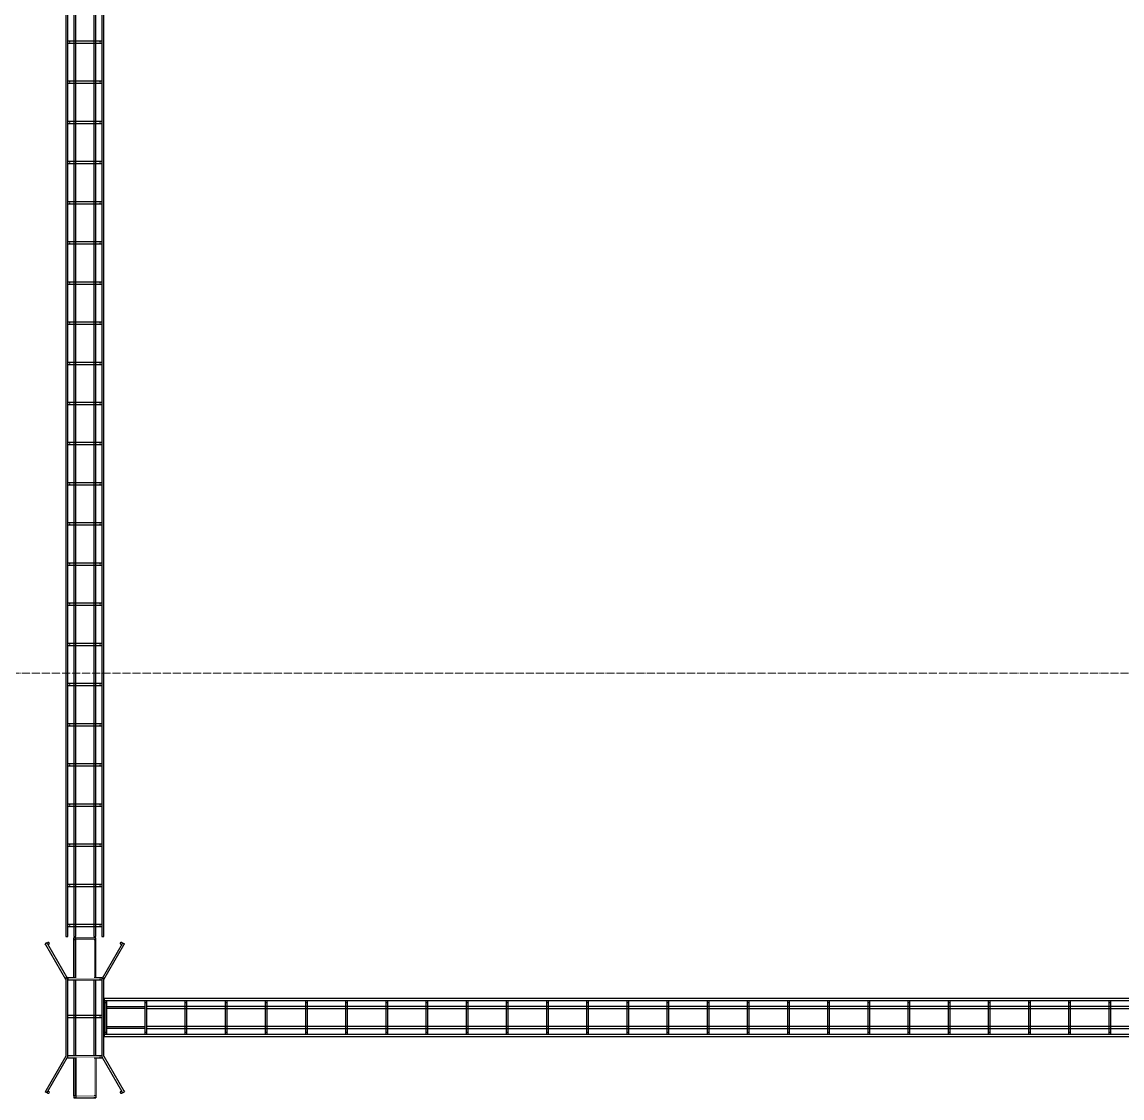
# Model space of a CAD drawing. Header units: millimetres. Extents: x 0 to 351840, y -132678 to 32417.
# Drawn here: x 306136 to 308875, y -42546 to -39867 of the extents above; entities that cross this region are included whole.
import ezdxf

# ---------------------------------------------------------------- set-up
doc = ezdxf.new("R2010")
doc.units = ezdxf.units.MM
doc.linetypes.add('BI_линия_сетки', pattern=[25, 20, -2.5, 0, -2.5])
doc.layers.add('Оси', color=7, linetype='Continuous', lineweight=9)

# ---------------------------------------------------------------- blocks, each defined once
blk = doc.blocks.new('*U57')
at = {"color": 0, "linetype": 'ByBlock', "lineweight": -2}
for p, q in [((190, 47.5), (187, 47.5)), ((5311.2, 47.5), (187, 47.5)), ((187, 42.5), (187, 47.5)), ((187, 42.5), (190, 42.5)), ((187, 22.5), (187, 27.5)), ((187.5, 42.5), (187.5, 41.5)), ((187.5, 41.5), (187.5, 40)), ((187.5, 40), (187.5, 37.5)), ((187.5, 37.5), (187.5, -37.5)), ((289.8, 47.5), (190, 47.5)), ((190, 42.5), (289.8, 42.5)), ((192.5, 41.5), (192.5, 42.5)), ((192.5, 40), (192.5, 41.5)), ((192.5, 37.5), (192.5, 40)), ((192.5, -37.5), (192.5, 37.5)), ((192.5, 27.5), (287.3, 27.5)), ((287.3, 42.5), (5311.2, 42.5)), ((287.3, 42.5), (287.3, 41.5)), ((287.3, 41.5), (287.3, 40)), ((287.3, 40), (287.3, 37.5)), ((287.3, 37.5), (287.3, -37.5)), ((292.3, 41.5), (292.3, 42.5)), ((292.3, 40), (292.3, 41.5)), ((292.3, 37.5), (292.3, 40)), ((292.3, -37.5), (292.3, 37.5)), ((5311.2, 27.5), (292.3, 27.5)), ((387.3, 42.5), (387.3, 41.5)), ((387.3, 41.5), (387.3, 40)), ((387.3, 40), (387.3, 37.5)), ((387.3, 37.5), (387.3, -37.5)), ((392.3, 41.5), (392.3, 42.5)), ((392.3, 40), (392.3, 41.5)), ((392.3, 37.5), (392.3, 40)), ((392.3, -37.5), (392.3, 37.5)), ((487.3, 42.5), (487.3, 41.5)), ((487.3, 41.5), (487.3, 40)), ((487.3, 40), (487.3, 37.5)), ((487.3, 37.5), (487.3, -37.5)), ((492.3, 41.5), (492.3, 42.5)), ((492.3, 40), (492.3, 41.5)), ((492.3, 37.5), (492.3, 40)), ((492.3, -37.5), (492.3, 37.5)), ((587.3, 42.5), (587.3, 41.5)), ((587.3, 41.5), (587.3, 40)), ((587.3, 40), (587.3, 37.5)), ((587.3, 37.5), (587.3, -37.5)), ((592.3, 41.5), (592.3, 42.5)), ((592.3, 40), (592.3, 41.5)), ((592.3, 37.5), (592.3, 40)), ((592.3, -37.5), (592.3, 37.5)), ((687.3, 42.5), (687.3, 41.5)), ((687.3, 41.5), (687.3, 40)), ((687.3, 40), (687.3, 37.5)), ((687.3, 37.5), (687.3, -37.5)), ((692.3, 41.5), (692.3, 42.5)), ((692.3, 40), (692.3, 41.5)), ((692.3, 37.5), (692.3, 40)), ((692.3, -37.5), (692.3, 37.5)), ((787.3, 42.5), (787.3, 41.5)), ((787.3, 41.5), (787.3, 40)), ((787.3, 40), (787.3, 37.5)), ((787.3, 37.5), (787.3, -37.5)), ((792.3, 41.5), (792.3, 42.5)), ((792.3, 40), (792.3, 41.5)), ((792.3, 37.5), (792.3, 40)), ((792.3, -37.5), (792.3, 37.5)), ((887.3, 42.5), (887.3, 41.5)), ((887.3, 41.5), (887.3, 40)), ((887.3, 40), (887.3, 37.5)), ((887.3, 37.5), (887.3, -37.5)), ((892.3, 41.5), (892.3, 42.5)), ((892.3, 40), (892.3, 41.5)), ((892.3, 37.5), (892.3, 40)), ((892.3, -37.5), (892.3, 37.5)), ((987.3, 42.5), (987.3, 41.5)), ((987.3, 41.5), (987.3, 40)), ((987.3, 40), (987.3, 37.5)), ((987.3, 37.5), (987.3, -37.5)), ((992.3, 41.5), (992.3, 42.5)), ((992.3, 40), (992.3, 41.5)), ((992.3, 37.5), (992.3, 40)), ((992.3, -37.5), (992.3, 37.5)), ((1087.3, 42.5), (1087.3, 41.5)), ((1087.3, 41.5), (1087.3, 40)), ((1087.3, 40), (1087.3, 37.5)), ((1087.3, 37.5), (1087.3, -37.5)), ((1092.3, 41.5), (1092.3, 42.5)), ((1092.3, 40), (1092.3, 41.5)), ((1092.3, 37.5), (1092.3, 40)), ((1092.3, -37.5), (1092.3, 37.5)), ((1187.3, 42.5), (1187.3, 41.5)), ((1187.3, 41.5), (1187.3, 40)), ((1187.3, 40), (1187.3, 37.5)), ((1187.3, 37.5), (1187.3, -37.5)), ((1192.3, 41.5), (1192.3, 42.5)), ((1192.3, 40), (1192.3, 41.5)), ((1192.3, 37.5), (1192.3, 40)), ((1192.3, -37.5), (1192.3, 37.5)), ((1287.3, 42.5), (1287.3, 41.5)), ((1287.3, 41.5), (1287.3, 40)), ((1287.3, 40), (1287.3, 37.5)), ((1287.3, 37.5), (1287.3, -37.5)), ((1292.3, 41.5), (1292.3, 42.5)), ((1292.3, 40), (1292.3, 41.5)), ((1292.3, 37.5), (1292.3, 40)), ((1292.3, -37.5), (1292.3, 37.5)), ((1387.3, 42.5), (1387.3, 41.5)), ((1387.3, 41.5), (1387.3, 40)), ((1387.3, 40), (1387.3, 37.5)), ((1387.3, 37.5), (1387.3, -37.5)), ((1392.3, 41.5), (1392.3, 42.5)), ((1392.3, 40), (1392.3, 41.5)), ((1392.3, 37.5), (1392.3, 40)), ((1392.3, -37.5), (1392.3, 37.5)), ((1487.3, 42.5), (1487.3, 41.5)), ((1487.3, 41.5), (1487.3, 40)), ((1487.3, 40), (1487.3, 37.5)), ((1487.3, 37.5), (1487.3, -37.5)), ((1492.3, 41.5), (1492.3, 42.5)), ((1492.3, 40), (1492.3, 41.5)), ((1492.3, 37.5), (1492.3, 40)), ((1492.3, -37.5), (1492.3, 37.5)), ((1587.3, 42.5), (1587.3, 41.5)), ((1587.3, 41.5), (1587.3, 40)), ((1587.3, 40), (1587.3, 37.5)), ((1587.3, 37.5), (1587.3, -37.5)), ((1592.3, 41.5), (1592.3, 42.5)), ((1592.3, 40), (1592.3, 41.5)), ((1592.3, 37.5), (1592.3, 40)), ((1592.3, -37.5), (1592.3, 37.5)), ((1687.3, 42.5), (1687.3, 41.5)), ((1687.3, 41.5), (1687.3, 40)), ((1687.3, 40), (1687.3, 37.5)), ((1687.3, 37.5), (1687.3, -37.5)), ((1692.3, 41.5), (1692.3, 42.5)), ((1692.3, 40), (1692.3, 41.5)), ((1692.3, 37.5), (1692.3, 40)), ((1692.3, -37.5), (1692.3, 37.5)), ((1787.3, 42.5), (1787.3, 41.5)), ((1787.3, 41.5), (1787.3, 40)), ((1787.3, 40), (1787.3, 37.5)), ((1787.3, 37.5), (1787.3, -37.5)), ((1792.3, 41.5), (1792.3, 42.5)), ((1792.3, 40), (1792.3, 41.5)), ((1792.3, 37.5), (1792.3, 40)), ((1792.3, -37.5), (1792.3, 37.5)), ((1887.3, 42.5), (1887.3, 41.5)), ((1887.3, 41.5), (1887.3, 40)), ((1887.3, 40), (1887.3, 37.5)), ((1887.3, 37.5), (1887.3, -37.5)), ((1892.3, 41.5), (1892.3, 42.5)), ((1892.3, 40), (1892.3, 41.5)), ((1892.3, 37.5), (1892.3, 40)), ((1892.3, -37.5), (1892.3, 37.5)), ((1987.3, 42.5), (1987.3, 41.5)), ((1987.3, 41.5), (1987.3, 40)), ((1987.3, 40), (1987.3, 37.5)), ((1987.3, 37.5), (1987.3, -37.5)), ((1992.3, 41.5), (1992.3, 42.5)), ((1992.3, 40), (1992.3, 41.5)), ((1992.3, 37.5), (1992.3, 40)), ((1992.3, -37.5), (1992.3, 37.5)), ((2087.3, 42.5), (2087.3, 41.5)), ((2087.3, 41.5), (2087.3, 40)), ((2087.3, 40), (2087.3, 37.5)), ((2087.3, 37.5), (2087.3, -37.5)), ((2092.3, 41.5), (2092.3, 42.5)), ((2092.3, 40), (2092.3, 41.5)), ((2092.3, 37.5), (2092.3, 40)), ((2092.3, -37.5), (2092.3, 37.5)), ((2187.3, 42.5), (2187.3, 41.5)), ((2187.3, 41.5), (2187.3, 40)), ((2187.3, 40), (2187.3, 37.5)), ((2187.3, 37.5), (2187.3, -37.5)), ((2192.3, 41.5), (2192.3, 42.5)), ((2192.3, 40), (2192.3, 41.5)), ((2192.3, 37.5), (2192.3, 40)), ((2192.3, -37.5), (2192.3, 37.5)), ((2287.3, 42.5), (2287.3, 41.5)), ((2287.3, 41.5), (2287.3, 40)), ((2287.3, 40), (2287.3, 37.5)), ((2287.3, 37.5), (2287.3, -37.5)), ((2292.3, 41.5), (2292.3, 42.5)), ((2292.3, 40), (2292.3, 41.5)), ((2292.3, 37.5), (2292.3, 40)), ((2292.3, -37.5), (2292.3, 37.5)), ((2387.3, 42.5), (2387.3, 41.5)), ((2387.3, 41.5), (2387.3, 40)), ((2387.3, 40), (2387.3, 37.5)), ((2387.3, 37.5), (2387.3, -37.5)), ((2392.3, 41.5), (2392.3, 42.5)), ((2392.3, 40), (2392.3, 41.5)), ((2392.3, 37.5), (2392.3, 40)), ((2392.3, -37.5), (2392.3, 37.5)), ((2487.3, 42.5), (2487.3, 41.5)), ((2487.3, 41.5), (2487.3, 40)), ((2487.3, 40), (2487.3, 37.5)), ((2487.3, 37.5), (2487.3, -37.5)), ((2492.3, 41.5), (2492.3, 42.5)), ((2492.3, 40), (2492.3, 41.5)), ((2492.3, 37.5), (2492.3, 40)), ((2492.3, -37.5), (2492.3, 37.5)), ((2587.3, 42.5), (2587.3, 41.5)), ((2587.3, 41.5), (2587.3, 40)), ((2587.3, 40), (2587.3, 37.5)), ((2587.3, 37.5), (2587.3, -37.5)), ((2592.3, 41.5), (2592.3, 42.5)), ((2592.3, 40), (2592.3, 41.5)), ((2592.3, 37.5), (2592.3, 40)), ((2592.3, -37.5), (2592.3, 37.5)), ((2687.3, 42.5), (2687.3, 41.5)), ((2687.3, 41.5), (2687.3, 40)), ((2687.3, 40), (2687.3, 37.5)), ((2687.3, 37.5), (2687.3, -37.5)), ((2692.3, 41.5), (2692.3, 42.5)), ((2692.3, 40), (2692.3, 41.5)), ((2692.3, 37.5), (2692.3, 40)), ((2692.3, -37.5), (2692.3, 37.5)), ((287.3, 22.5), (192.5, 22.5)), ((292.3, 22.5), (5311.2, 22.5)), ((187.5, -22.5), (187, -22.5)), ((187, -27.5), (187, -22.5)), ((192.5, -22.5), (287.3, -22.5)), ((5311.2, -22.5), (292.3, -22.5)), ((187, -27.5), (187.5, -27.5)), ((190, -42.5), (187, -42.5)), ((187, -47.5), (187, -42.5)), ((187, -47.5), (5311.2, -47.5)), ((187, -47.5), (190, -47.5)), ((187.5, -37.5), (187.5, -40)), ((187.5, -40), (187.5, -41.5)), ((187.5, -41.5), (187.5, -42.5)), ((289.8, -42.5), (190, -42.5)), ((190, -47.5), (289.8, -47.5)), ((287.3, -27.5), (192.5, -27.5)), ((192.5, -40), (192.5, -37.5)), ((192.5, -41.5), (192.5, -40)), ((192.5, -42.5), (192.5, -41.5)), ((287.3, -37.5), (287.3, -40)), ((287.3, -40), (287.3, -41.5)), ((287.3, -41.5), (287.3, -42.5)), ((5311.2, -42.5), (287.3, -42.5)), ((292.3, -27.5), (5311.2, -27.5)), ((292.3, -40), (292.3, -37.5)), ((292.3, -41.5), (292.3, -40)), ((292.3, -42.5), (292.3, -41.5)), ((387.3, -37.5), (387.3, -40)), ((387.3, -40), (387.3, -41.5)), ((387.3, -41.5), (387.3, -42.5)), ((392.3, -40), (392.3, -37.5)), ((392.3, -41.5), (392.3, -40)), ((392.3, -42.5), (392.3, -41.5)), ((487.3, -37.5), (487.3, -40)), ((487.3, -40), (487.3, -41.5)), ((487.3, -41.5), (487.3, -42.5)), ((492.3, -40), (492.3, -37.5)), ((492.3, -41.5), (492.3, -40)), ((492.3, -42.5), (492.3, -41.5)), ((587.3, -37.5), (587.3, -40)), ((587.3, -40), (587.3, -41.5)), ((587.3, -41.5), (587.3, -42.5)), ((592.3, -40), (592.3, -37.5)), ((592.3, -41.5), (592.3, -40)), ((592.3, -42.5), (592.3, -41.5)), ((687.3, -37.5), (687.3, -40)), ((687.3, -40), (687.3, -41.5)), ((687.3, -41.5), (687.3, -42.5)), ((692.3, -40), (692.3, -37.5)), ((692.3, -41.5), (692.3, -40)), ((692.3, -42.5), (692.3, -41.5)), ((787.3, -37.5), (787.3, -40)), ((787.3, -40), (787.3, -41.5)), ((787.3, -41.5), (787.3, -42.5)), ((792.3, -40), (792.3, -37.5)), ((792.3, -41.5), (792.3, -40)), ((792.3, -42.5), (792.3, -41.5)), ((887.3, -37.5), (887.3, -40)), ((887.3, -40), (887.3, -41.5)), ((887.3, -41.5), (887.3, -42.5)), ((892.3, -40), (892.3, -37.5)), ((892.3, -41.5), (892.3, -40)), ((892.3, -42.5), (892.3, -41.5)), ((987.3, -37.5), (987.3, -40)), ((987.3, -40), (987.3, -41.5)), ((987.3, -41.5), (987.3, -42.5)), ((992.3, -40), (992.3, -37.5)), ((992.3, -41.5), (992.3, -40)), ((992.3, -42.5), (992.3, -41.5)), ((1087.3, -37.5), (1087.3, -40)), ((1087.3, -40), (1087.3, -41.5)), ((1087.3, -41.5), (1087.3, -42.5)), ((1092.3, -40), (1092.3, -37.5)), ((1092.3, -41.5), (1092.3, -40)), ((1092.3, -42.5), (1092.3, -41.5)), ((1187.3, -37.5), (1187.3, -40)), ((1187.3, -40), (1187.3, -41.5)), ((1187.3, -41.5), (1187.3, -42.5)), ((1192.3, -40), (1192.3, -37.5)), ((1192.3, -41.5), (1192.3, -40)), ((1192.3, -42.5), (1192.3, -41.5)), ((1287.3, -37.5), (1287.3, -40)), ((1287.3, -40), (1287.3, -41.5)), ((1287.3, -41.5), (1287.3, -42.5)), ((1292.3, -40), (1292.3, -37.5)), ((1292.3, -41.5), (1292.3, -40)), ((1292.3, -42.5), (1292.3, -41.5)), ((1387.3, -37.5), (1387.3, -40)), ((1387.3, -40), (1387.3, -41.5)), ((1387.3, -41.5), (1387.3, -42.5)), ((1392.3, -40), (1392.3, -37.5)), ((1392.3, -41.5), (1392.3, -40)), ((1392.3, -42.5), (1392.3, -41.5)), ((1487.3, -37.5), (1487.3, -40)), ((1487.3, -40), (1487.3, -41.5)), ((1487.3, -41.5), (1487.3, -42.5)), ((1492.3, -40), (1492.3, -37.5)), ((1492.3, -41.5), (1492.3, -40)), ((1492.3, -42.5), (1492.3, -41.5)), ((1587.3, -37.5), (1587.3, -40)), ((1587.3, -40), (1587.3, -41.5)), ((1587.3, -41.5), (1587.3, -42.5)), ((1592.3, -40), (1592.3, -37.5)), ((1592.3, -41.5), (1592.3, -40)), ((1592.3, -42.5), (1592.3, -41.5)), ((1687.3, -37.5), (1687.3, -40)), ((1687.3, -40), (1687.3, -41.5)), ((1687.3, -41.5), (1687.3, -42.5)), ((1692.3, -40), (1692.3, -37.5)), ((1692.3, -41.5), (1692.3, -40)), ((1692.3, -42.5), (1692.3, -41.5)), ((1787.3, -37.5), (1787.3, -40)), ((1787.3, -40), (1787.3, -41.5)), ((1787.3, -41.5), (1787.3, -42.5)), ((1792.3, -40), (1792.3, -37.5)), ((1792.3, -41.5), (1792.3, -40)), ((1792.3, -42.5), (1792.3, -41.5)), ((1887.3, -37.5), (1887.3, -40)), ((1887.3, -40), (1887.3, -41.5)), ((1887.3, -41.5), (1887.3, -42.5)), ((1892.3, -40), (1892.3, -37.5)), ((1892.3, -41.5), (1892.3, -40)), ((1892.3, -42.5), (1892.3, -41.5)), ((1987.3, -37.5), (1987.3, -40)), ((1987.3, -40), (1987.3, -41.5)), ((1987.3, -41.5), (1987.3, -42.5)), ((1992.3, -40), (1992.3, -37.5)), ((1992.3, -41.5), (1992.3, -40)), ((1992.3, -42.5), (1992.3, -41.5)), ((2087.3, -37.5), (2087.3, -40)), ((2087.3, -40), (2087.3, -41.5)), ((2087.3, -41.5), (2087.3, -42.5)), ((2092.3, -40), (2092.3, -37.5)), ((2092.3, -41.5), (2092.3, -40)), ((2092.3, -42.5), (2092.3, -41.5)), ((2187.3, -37.5), (2187.3, -40)), ((2187.3, -40), (2187.3, -41.5)), ((2187.3, -41.5), (2187.3, -42.5)), ((2192.3, -40), (2192.3, -37.5)), ((2192.3, -41.5), (2192.3, -40)), ((2192.3, -42.5), (2192.3, -41.5)), ((2287.3, -37.5), (2287.3, -40)), ((2287.3, -40), (2287.3, -41.5)), ((2287.3, -41.5), (2287.3, -42.5)), ((2292.3, -40), (2292.3, -37.5)), ((2292.3, -41.5), (2292.3, -40)), ((2292.3, -42.5), (2292.3, -41.5)), ((2387.3, -37.5), (2387.3, -40)), ((2387.3, -40), (2387.3, -41.5)), ((2387.3, -41.5), (2387.3, -42.5)), ((2392.3, -40), (2392.3, -37.5)), ((2392.3, -41.5), (2392.3, -40)), ((2392.3, -42.5), (2392.3, -41.5)), ((2487.3, -37.5), (2487.3, -40)), ((2487.3, -40), (2487.3, -41.5)), ((2487.3, -41.5), (2487.3, -42.5)), ((2492.3, -40), (2492.3, -37.5)), ((2492.3, -41.5), (2492.3, -40)), ((2492.3, -42.5), (2492.3, -41.5)), ((2587.3, -37.5), (2587.3, -40)), ((2587.3, -40), (2587.3, -41.5)), ((2587.3, -41.5), (2587.3, -42.5)), ((2592.3, -40), (2592.3, -37.5)), ((2592.3, -41.5), (2592.3, -40)), ((2592.3, -42.5), (2592.3, -41.5)), ((2687.3, -37.5), (2687.3, -40)), ((2687.3, -40), (2687.3, -41.5)), ((2687.3, -41.5), (2687.3, -42.5)), ((2692.3, -40), (2692.3, -37.5)), ((2692.3, -41.5), (2692.3, -40)), ((2692.3, -42.5), (2692.3, -41.5))]:
    blk.add_line(p, q, dxfattribs=at)
for centre, start, end in [((190, 40), 180, 0), ((289.8, 40), 180, 0), ((389.8, 40), 180, 0), ((489.8, 40), 180, 0), ((589.8, 40), 180, 0), ((689.8, 40), 180, 0), ((789.8, 40), 180, 0), ((889.8, 40), 180, 0), ((989.8, 40), 180, 0), ((1089.8, 40), 180, 0), ((1189.8, 40), 180, 0), ((1289.8, 40), 180, 0), ((1389.8, 40), 180, 0), ((1489.8, 40), 180, 0), ((1589.8, 40), 180, 0), ((1689.8, 40), 180, 0), ((1789.8, 40), 180, 0), ((1889.8, 40), 180, 0), ((1989.8, 40), 180, 0), ((2089.8, 40), 180, 0), ((2189.8, 40), 180, 0), ((2289.8, 40), 180, 0), ((2389.8, 40), 180, 0), ((2489.8, 40), 180, 0), ((2589.8, 40), 180, 0), ((2689.8, 40), 180, 0), ((190, -40), 0, 180), ((289.8, -40), 0, 180), ((389.8, -40), 0, 180), ((489.8, -40), 0, 180), ((589.8, -40), 0, 180), ((689.8, -40), 0, 180), ((789.8, -40), 0, 180), ((889.8, -40), 0, 180), ((989.8, -40), 0, 180), ((1089.8, -40), 0, 180), ((1189.8, -40), 0, 180), ((1289.8, -40), 0, 180), ((1389.8, -40), 0, 180), ((1489.8, -40), 0, 180), ((1589.8, -40), 0, 180), ((1689.8, -40), 0, 180), ((1789.8, -40), 0, 180), ((1889.8, -40), 0, 180), ((1989.8, -40), 0, 180), ((2089.8, -40), 0, 180), ((2189.8, -40), 0, 180), ((2289.8, -40), 0, 180), ((2389.8, -40), 0, 180), ((2489.8, -40), 0, 180), ((2589.8, -40), 0, 180), ((2689.8, -40), 0, 180)]:
    blk.add_arc(centre, 2.5, start, end, dxfattribs=at)
blk = doc.blocks.new('*U77')
at = {"color": 0, "linetype": 'ByBlock', "lineweight": -2}
for p, q in [((8917.4, 47.5), (187, 47.5)), ((287.3, 42.5), (8917.4, 42.5)), ((8917.4, 27.5), (292.3, 27.5)), ((6687.3, 42.5), (6687.3, 41.5)), ((6687.3, 41.5), (6687.3, 40)), ((6687.3, 40), (6687.3, 37.5)), ((6687.3, 37.5), (6687.3, -37.5)), ((6692.3, 41.5), (6692.3, 42.5)), ((6692.3, 40), (6692.3, 41.5)), ((6692.3, 37.5), (6692.3, 40)), ((6692.3, -37.5), (6692.3, 37.5)), ((6787.3, 42.5), (6787.3, 41.5)), ((6787.3, 41.5), (6787.3, 40)), ((6787.3, 40), (6787.3, 37.5)), ((6787.3, 37.5), (6787.3, -37.5)), ((6792.3, 41.5), (6792.3, 42.5)), ((6792.3, 40), (6792.3, 41.5)), ((6792.3, 37.5), (6792.3, 40)), ((6792.3, -37.5), (6792.3, 37.5)), ((6887.3, 42.5), (6887.3, 41.5)), ((6887.3, 41.5), (6887.3, 40)), ((6887.3, 40), (6887.3, 37.5)), ((6887.3, 37.5), (6887.3, -37.5)), ((6892.3, 41.5), (6892.3, 42.5)), ((6892.3, 40), (6892.3, 41.5)), ((6892.3, 37.5), (6892.3, 40)), ((6892.3, -37.5), (6892.3, 37.5)), ((6987.3, 42.5), (6987.3, 41.5)), ((6987.3, 41.5), (6987.3, 40)), ((6987.3, 40), (6987.3, 37.5)), ((6987.3, 37.5), (6987.3, -37.5)), ((6992.3, 41.5), (6992.3, 42.5)), ((6992.3, 40), (6992.3, 41.5)), ((6992.3, 37.5), (6992.3, 40)), ((6992.3, -37.5), (6992.3, 37.5)), ((7087.3, 42.5), (7087.3, 41.5)), ((7087.3, 41.5), (7087.3, 40)), ((7087.3, 40), (7087.3, 37.5)), ((7087.3, 37.5), (7087.3, -37.5)), ((7092.3, 41.5), (7092.3, 42.5)), ((7092.3, 40), (7092.3, 41.5)), ((7092.3, 37.5), (7092.3, 40)), ((7092.3, -37.5), (7092.3, 37.5)), ((7187.3, 42.5), (7187.3, 41.5)), ((7187.3, 41.5), (7187.3, 40)), ((7187.3, 40), (7187.3, 37.5)), ((7187.3, 37.5), (7187.3, -37.5)), ((7192.3, 41.5), (7192.3, 42.5)), ((7192.3, 40), (7192.3, 41.5)), ((7192.3, 37.5), (7192.3, 40)), ((7192.3, -37.5), (7192.3, 37.5)), ((7287.3, 42.5), (7287.3, 41.5)), ((7287.3, 41.5), (7287.3, 40)), ((7287.3, 40), (7287.3, 37.5)), ((7287.3, 37.5), (7287.3, -37.5)), ((7292.3, 41.5), (7292.3, 42.5)), ((7292.3, 40), (7292.3, 41.5)), ((7292.3, 37.5), (7292.3, 40)), ((7292.3, -37.5), (7292.3, 37.5)), ((7387.3, 42.5), (7387.3, 41.5)), ((7387.3, 41.5), (7387.3, 40)), ((7387.3, 40), (7387.3, 37.5)), ((7387.3, 37.5), (7387.3, -37.5)), ((7392.3, 41.5), (7392.3, 42.5)), ((7392.3, 40), (7392.3, 41.5)), ((7392.3, 37.5), (7392.3, 40)), ((7392.3, -37.5), (7392.3, 37.5)), ((7487.3, 42.5), (7487.3, 41.5)), ((7487.3, 41.5), (7487.3, 40)), ((7487.3, 40), (7487.3, 37.5)), ((7487.3, 37.5), (7487.3, -37.5)), ((7492.3, 41.5), (7492.3, 42.5)), ((7492.3, 40), (7492.3, 41.5)), ((7492.3, 37.5), (7492.3, 40)), ((7492.3, -37.5), (7492.3, 37.5)), ((7587.3, 42.5), (7587.3, 41.5)), ((7587.3, 41.5), (7587.3, 40)), ((7587.3, 40), (7587.3, 37.5)), ((7587.3, 37.5), (7587.3, -37.5)), ((7592.3, 41.5), (7592.3, 42.5)), ((7592.3, 40), (7592.3, 41.5)), ((7592.3, 37.5), (7592.3, 40)), ((7592.3, -37.5), (7592.3, 37.5)), ((7687.3, 42.5), (7687.3, 41.5)), ((7687.3, 41.5), (7687.3, 40)), ((7687.3, 40), (7687.3, 37.5)), ((7687.3, 37.5), (7687.3, -37.5)), ((7692.3, 41.5), (7692.3, 42.5)), ((7692.3, 40), (7692.3, 41.5)), ((7692.3, 37.5), (7692.3, 40)), ((7692.3, -37.5), (7692.3, 37.5)), ((7787.3, 42.5), (7787.3, 41.5)), ((7787.3, 41.5), (7787.3, 40)), ((7787.3, 40), (7787.3, 37.5)), ((7787.3, 37.5), (7787.3, -37.5)), ((7792.3, 41.5), (7792.3, 42.5)), ((7792.3, 40), (7792.3, 41.5)), ((7792.3, 37.5), (7792.3, 40)), ((7792.3, -37.5), (7792.3, 37.5)), ((7887.3, 42.5), (7887.3, 41.5)), ((7887.3, 41.5), (7887.3, 40)), ((7887.3, 40), (7887.3, 37.5)), ((7887.3, 37.5), (7887.3, -37.5)), ((7892.3, 41.5), (7892.3, 42.5)), ((7892.3, 40), (7892.3, 41.5)), ((7892.3, 37.5), (7892.3, 40)), ((7892.3, -37.5), (7892.3, 37.5)), ((7987.3, 42.5), (7987.3, 41.5)), ((7987.3, 41.5), (7987.3, 40)), ((7987.3, 40), (7987.3, 37.5)), ((7987.3, 37.5), (7987.3, -37.5)), ((7992.3, 41.5), (7992.3, 42.5)), ((7992.3, 40), (7992.3, 41.5)), ((7992.3, 37.5), (7992.3, 40)), ((7992.3, -37.5), (7992.3, 37.5)), ((8087.3, 42.5), (8087.3, 41.5)), ((8087.3, 41.5), (8087.3, 40)), ((8087.3, 40), (8087.3, 37.5)), ((8087.3, 37.5), (8087.3, -37.5)), ((8092.3, 41.5), (8092.3, 42.5)), ((8092.3, 40), (8092.3, 41.5)), ((8092.3, 37.5), (8092.3, 40)), ((8092.3, -37.5), (8092.3, 37.5)), ((8187.3, 42.5), (8187.3, 41.5)), ((8187.3, 41.5), (8187.3, 40)), ((8187.3, 40), (8187.3, 37.5)), ((8187.3, 37.5), (8187.3, -37.5)), ((8192.3, 41.5), (8192.3, 42.5)), ((8192.3, 40), (8192.3, 41.5)), ((8192.3, 37.5), (8192.3, 40)), ((8192.3, -37.5), (8192.3, 37.5)), ((8287.3, 42.5), (8287.3, 41.5)), ((8287.3, 41.5), (8287.3, 40)), ((8287.3, 40), (8287.3, 37.5)), ((8287.3, 37.5), (8287.3, -37.5)), ((8292.3, 41.5), (8292.3, 42.5)), ((8292.3, 40), (8292.3, 41.5)), ((8292.3, 37.5), (8292.3, 40)), ((8292.3, -37.5), (8292.3, 37.5)), ((8387.3, 42.5), (8387.3, 41.5)), ((8387.3, 41.5), (8387.3, 40)), ((8387.3, 40), (8387.3, 37.5)), ((8387.3, 37.5), (8387.3, -37.5)), ((8392.3, 41.5), (8392.3, 42.5)), ((8392.3, 40), (8392.3, 41.5)), ((8392.3, 37.5), (8392.3, 40)), ((8392.3, -37.5), (8392.3, 37.5)), ((8487.3, 42.5), (8487.3, 41.5)), ((8487.3, 41.5), (8487.3, 40)), ((8487.3, 40), (8487.3, 37.5)), ((8487.3, 37.5), (8487.3, -37.5)), ((8492.3, 41.5), (8492.3, 42.5)), ((8492.3, 40), (8492.3, 41.5)), ((8492.3, 37.5), (8492.3, 40)), ((8492.3, -37.5), (8492.3, 37.5)), ((8587.3, 42.5), (8587.3, 41.5)), ((8587.3, 41.5), (8587.3, 40)), ((8587.3, 40), (8587.3, 37.5)), ((8587.3, 37.5), (8587.3, -37.5)), ((8592.3, 41.5), (8592.3, 42.5)), ((8592.3, 40), (8592.3, 41.5)), ((8592.3, 37.5), (8592.3, 40)), ((8592.3, -37.5), (8592.3, 37.5)), ((8687.3, 42.5), (8687.3, 41.5)), ((8687.3, 41.5), (8687.3, 40)), ((8687.3, 40), (8687.3, 37.5)), ((8687.3, 37.5), (8687.3, -37.5)), ((8692.3, 41.5), (8692.3, 42.5)), ((8692.3, 40), (8692.3, 41.5)), ((8692.3, 37.5), (8692.3, 40)), ((8692.3, -37.5), (8692.3, 37.5)), ((8787.3, 42.5), (8787.3, 41.5)), ((8787.3, 41.5), (8787.3, 40)), ((8787.3, 40), (8787.3, 37.5)), ((8787.3, 37.5), (8787.3, -37.5)), ((8792.3, 41.5), (8792.3, 42.5)), ((8792.3, 40), (8792.3, 41.5)), ((8792.3, 37.5), (8792.3, 40)), ((8792.3, -37.5), (8792.3, 37.5)), ((8887.3, 42.5), (8887.3, 41.5)), ((8887.3, 41.5), (8887.3, 40)), ((8887.3, 40), (8887.3, 37.5)), ((8887.3, 37.5), (8887.3, -37.5)), ((8892.3, 41.5), (8892.3, 42.5)), ((8892.3, 40), (8892.3, 41.5)), ((8892.3, 37.5), (8892.3, 40)), ((8892.3, -37.5), (8892.3, 37.5)), ((8917.4, 47.5), (8914.4, 47.5)), ((8917.4, 42.5), (8917.4, 47.5)), ((8917.4, 22.5), (8917.4, 27.5)), ((292.3, 22.5), (8917.4, 22.5)), ((8917.4, -22.5), (292.3, -22.5)), ((8917.4, -27.5), (8917.4, -22.5)), ((187, -47.5), (8917.4, -47.5)), ((8917.4, -42.5), (287.3, -42.5)), ((292.3, -27.5), (8917.4, -27.5)), ((6687.3, -37.5), (6687.3, -40)), ((6687.3, -40), (6687.3, -41.5)), ((6687.3, -41.5), (6687.3, -42.5)), ((6692.3, -40), (6692.3, -37.5)), ((6692.3, -41.5), (6692.3, -40)), ((6692.3, -42.5), (6692.3, -41.5)), ((6787.3, -37.5), (6787.3, -40)), ((6787.3, -40), (6787.3, -41.5)), ((6787.3, -41.5), (6787.3, -42.5)), ((6792.3, -40), (6792.3, -37.5)), ((6792.3, -41.5), (6792.3, -40)), ((6792.3, -42.5), (6792.3, -41.5)), ((6887.3, -37.5), (6887.3, -40)), ((6887.3, -40), (6887.3, -41.5)), ((6887.3, -41.5), (6887.3, -42.5)), ((6892.3, -40), (6892.3, -37.5)), ((6892.3, -41.5), (6892.3, -40)), ((6892.3, -42.5), (6892.3, -41.5)), ((6987.3, -37.5), (6987.3, -40)), ((6987.3, -40), (6987.3, -41.5)), ((6987.3, -41.5), (6987.3, -42.5)), ((6992.3, -40), (6992.3, -37.5)), ((6992.3, -41.5), (6992.3, -40)), ((6992.3, -42.5), (6992.3, -41.5)), ((7087.3, -37.5), (7087.3, -40)), ((7087.3, -40), (7087.3, -41.5)), ((7087.3, -41.5), (7087.3, -42.5)), ((7092.3, -40), (7092.3, -37.5)), ((7092.3, -41.5), (7092.3, -40)), ((7092.3, -42.5), (7092.3, -41.5)), ((7187.3, -37.5), (7187.3, -40)), ((7187.3, -40), (7187.3, -41.5)), ((7187.3, -41.5), (7187.3, -42.5)), ((7192.3, -40), (7192.3, -37.5)), ((7192.3, -41.5), (7192.3, -40)), ((7192.3, -42.5), (7192.3, -41.5)), ((7287.3, -37.5), (7287.3, -40)), ((7287.3, -40), (7287.3, -41.5)), ((7287.3, -41.5), (7287.3, -42.5)), ((7292.3, -40), (7292.3, -37.5)), ((7292.3, -41.5), (7292.3, -40)), ((7292.3, -42.5), (7292.3, -41.5)), ((7387.3, -37.5), (7387.3, -40)), ((7387.3, -40), (7387.3, -41.5)), ((7387.3, -41.5), (7387.3, -42.5)), ((7392.3, -40), (7392.3, -37.5)), ((7392.3, -41.5), (7392.3, -40)), ((7392.3, -42.5), (7392.3, -41.5)), ((7487.3, -37.5), (7487.3, -40)), ((7487.3, -40), (7487.3, -41.5)), ((7487.3, -41.5), (7487.3, -42.5)), ((7492.3, -40), (7492.3, -37.5)), ((7492.3, -41.5), (7492.3, -40)), ((7492.3, -42.5), (7492.3, -41.5)), ((7587.3, -37.5), (7587.3, -40)), ((7587.3, -40), (7587.3, -41.5)), ((7587.3, -41.5), (7587.3, -42.5)), ((7592.3, -40), (7592.3, -37.5)), ((7592.3, -41.5), (7592.3, -40)), ((7592.3, -42.5), (7592.3, -41.5)), ((7687.3, -37.5), (7687.3, -40)), ((7687.3, -40), (7687.3, -41.5)), ((7687.3, -41.5), (7687.3, -42.5)), ((7692.3, -40), (7692.3, -37.5)), ((7692.3, -41.5), (7692.3, -40)), ((7692.3, -42.5), (7692.3, -41.5)), ((7787.3, -37.5), (7787.3, -40)), ((7787.3, -40), (7787.3, -41.5)), ((7787.3, -41.5), (7787.3, -42.5)), ((7792.3, -40), (7792.3, -37.5)), ((7792.3, -41.5), (7792.3, -40)), ((7792.3, -42.5), (7792.3, -41.5)), ((7887.3, -37.5), (7887.3, -40)), ((7887.3, -40), (7887.3, -41.5)), ((7887.3, -41.5), (7887.3, -42.5)), ((7892.3, -40), (7892.3, -37.5)), ((7892.3, -41.5), (7892.3, -40)), ((7892.3, -42.5), (7892.3, -41.5)), ((7987.3, -37.5), (7987.3, -40)), ((7987.3, -40), (7987.3, -41.5)), ((7987.3, -41.5), (7987.3, -42.5)), ((7992.3, -40), (7992.3, -37.5)), ((7992.3, -41.5), (7992.3, -40)), ((7992.3, -42.5), (7992.3, -41.5)), ((8087.3, -37.5), (8087.3, -40)), ((8087.3, -40), (8087.3, -41.5)), ((8087.3, -41.5), (8087.3, -42.5)), ((8092.3, -40), (8092.3, -37.5)), ((8092.3, -41.5), (8092.3, -40)), ((8092.3, -42.5), (8092.3, -41.5)), ((8187.3, -37.5), (8187.3, -40)), ((8187.3, -40), (8187.3, -41.5)), ((8187.3, -41.5), (8187.3, -42.5)), ((8192.3, -40), (8192.3, -37.5)), ((8192.3, -41.5), (8192.3, -40)), ((8192.3, -42.5), (8192.3, -41.5)), ((8287.3, -37.5), (8287.3, -40)), ((8287.3, -40), (8287.3, -41.5)), ((8287.3, -41.5), (8287.3, -42.5)), ((8292.3, -40), (8292.3, -37.5)), ((8292.3, -41.5), (8292.3, -40)), ((8292.3, -42.5), (8292.3, -41.5)), ((8387.3, -37.5), (8387.3, -40)), ((8387.3, -40), (8387.3, -41.5)), ((8387.3, -41.5), (8387.3, -42.5)), ((8392.3, -40), (8392.3, -37.5)), ((8392.3, -41.5), (8392.3, -40)), ((8392.3, -42.5), (8392.3, -41.5)), ((8487.3, -37.5), (8487.3, -40)), ((8487.3, -40), (8487.3, -41.5)), ((8487.3, -41.5), (8487.3, -42.5)), ((8492.3, -40), (8492.3, -37.5)), ((8492.3, -41.5), (8492.3, -40)), ((8492.3, -42.5), (8492.3, -41.5)), ((8587.3, -37.5), (8587.3, -40)), ((8587.3, -40), (8587.3, -41.5)), ((8587.3, -41.5), (8587.3, -42.5)), ((8592.3, -40), (8592.3, -37.5)), ((8592.3, -41.5), (8592.3, -40)), ((8592.3, -42.5), (8592.3, -41.5)), ((8687.3, -37.5), (8687.3, -40)), ((8687.3, -40), (8687.3, -41.5)), ((8687.3, -41.5), (8687.3, -42.5)), ((8692.3, -40), (8692.3, -37.5)), ((8692.3, -41.5), (8692.3, -40)), ((8692.3, -42.5), (8692.3, -41.5)), ((8787.3, -37.5), (8787.3, -40)), ((8787.3, -40), (8787.3, -41.5)), ((8787.3, -41.5), (8787.3, -42.5)), ((8792.3, -40), (8792.3, -37.5)), ((8792.3, -41.5), (8792.3, -40)), ((8792.3, -42.5), (8792.3, -41.5)), ((8887.3, -37.5), (8887.3, -40)), ((8887.3, -40), (8887.3, -41.5)), ((8887.3, -41.5), (8887.3, -42.5)), ((8892.3, -40), (8892.3, -37.5)), ((8892.3, -41.5), (8892.3, -40)), ((8892.3, -42.5), (8892.3, -41.5)), ((8914.4, -47.5), (8917.4, -47.5)), ((8917.4, -47.5), (8917.4, -42.5))]:
    blk.add_line(p, q, dxfattribs=at)
for centre, start, end in [((6689.8, 40), 180, 0), ((6789.8, 40), 180, 0), ((6889.8, 40), 180, 0), ((6989.8, 40), 180, 0), ((7089.8, 40), 180, 0), ((7189.8, 40), 180, 0), ((7289.8, 40), 180, 0), ((7389.8, 40), 180, 0), ((7489.8, 40), 180, 0), ((7589.8, 40), 180, 0), ((7689.8, 40), 180, 0), ((7789.8, 40), 180, 0), ((7889.8, 40), 180, 0), ((7989.8, 40), 180, 0), ((8089.8, 40), 180, 0), ((8189.8, 40), 180, 0), ((8289.8, 40), 180, 0), ((8389.8, 40), 180, 0), ((8489.8, 40), 180, 0), ((8589.8, 40), 180, 0), ((8689.8, 40), 180, 0), ((8789.8, 40), 180, 0), ((8889.8, 40), 180, 0), ((6689.8, -40), 0, 180), ((6789.8, -40), 0, 180), ((6889.8, -40), 0, 180), ((6989.8, -40), 0, 180), ((7089.8, -40), 0, 180), ((7189.8, -40), 0, 180), ((7289.8, -40), 0, 180), ((7389.8, -40), 0, 180), ((7489.8, -40), 0, 180), ((7589.8, -40), 0, 180), ((7689.8, -40), 0, 180), ((7789.8, -40), 0, 180), ((7889.8, -40), 0, 180), ((7989.8, -40), 0, 180), ((8089.8, -40), 0, 180), ((8189.8, -40), 0, 180), ((8289.8, -40), 0, 180), ((8389.8, -40), 0, 180), ((8489.8, -40), 0, 180), ((8589.8, -40), 0, 180), ((8689.8, -40), 0, 180), ((8789.8, -40), 0, 180), ((8889.8, -40), 0, 180)]:
    blk.add_arc(centre, 2.5, start, end, dxfattribs=at)
blk = doc.blocks.new('*U46')
at = {"color": 0, "linetype": 'ByBlock', "lineweight": -2}
for p, q in [((12.1, 93.1), (11.4, 91.8)), ((12.7, 94), (12.1, 93.1)), ((12.2, 94.2), (14.7, 98.6)), ((12.2, 94.2), (14.8, 92.7)), ((17.3, 97.1), (14.7, 98.6)), ((14.8, 92.7), (101.2, 42.8)), ((15.7, 89.3), (16.5, 90.6)), ((16.5, 90.6), (17, 91.5)), ((103.7, 47.2), (17.3, 97.1)), ((294.2, 47.2), (380.6, 97.1)), ((383.1, 92.7), (296.7, 42.8)), ((380.6, 97.1), (383.2, 98.6)), ((381.5, 90.6), (381, 91.5)), ((382.2, 89.3), (381.5, 90.6)), ((385.7, 94.2), (383.1, 92.7)), ((385.7, 94.2), (383.2, 98.6)), ((385.3, 94), (385.8, 93.1)), ((385.8, 93.1), (386.5, 91.8)), ((-0.5, 27.5), (0, 27.5)), ((-0.5, 27.5), (-0.5, 22.5)), ((0, 27.5), (0, -27.5)), ((99.8, 27.5), (0, 27.5)), ((5, -27.5), (5, 27.5)), ((99.8, 42.5), (298.4, 42.5)), ((99.8, 42.5), (99.8, -37.5)), ((298.4, 47.5), (103.2, 47.5)), ((104.8, -37.5), (104.8, 42.5)), ((199.8, 42.5), (199.8, -37.5)), ((204.8, -37.5), (204.8, 42.5)), ((293.6, 42.5), (293.6, -37.5)), ((298.4, 47.5), (295.4, 47.5)), ((295.4, 47.5), (298.4, 47.5)), ((298.4, 42.5), (295.4, 42.5)), ((298.4, 42.5), (298.4, 47.5)), ((298.4, 42.5), (298.4, 47.5)), ((298.6, -37.5), (298.6, 42.5)), ((298.6, 27.5), (398.4, 27.5)), ((393.4, -27.5), (393.4, 27.5)), ((398.4, 27.5), (398.4, -27.5)), ((398.9, 27.5), (398.4, 27.5)), ((398.9, 27.5), (398.9, 22.5)), ((0, 22.5), (-0.5, 22.5)), ((5, 22.5), (99.8, 22.5)), ((393.4, 22.5), (298.6, 22.5)), ((398.4, 22.5), (398.9, 22.5)), ((0, -22.5), (-0.5, -22.5)), ((-0.5, -27.5), (-0.5, -22.5)), ((5, -22.5), (99.8, -22.5)), ((293.6, -22.5), (104.8, -22.5)), ((393.4, -22.5), (298.6, -22.5)), ((398.4, -27.5), (398.4, -22.5)), ((398.4, -22.5), (398.9, -22.5)), ((398.9, -27.5), (398.9, -22.5)), ((-0.5, -27.5), (0, -27.5)), ((99.8, -27.5), (0, -27.5)), ((14.8, -92.7), (101.2, -42.8)), ((103.7, -47.2), (17.3, -97.1)), ((99.8, -37.5), (99.8, -40)), ((99.8, -40), (99.8, -41.5)), ((99.8, -41.5), (99.8, -42.5)), ((296.7, -42.5), (99.8, -42.5)), ((103.2, -47.5), (296.7, -47.5)), ((104.8, -27.5), (293.6, -27.5)), ((104.8, -40), (104.8, -37.5)), ((104.8, -41.5), (104.8, -40)), ((104.8, -42.5), (104.8, -41.5)), ((199.8, -37.5), (199.8, -40)), ((199.8, -40), (199.8, -41.5)), ((199.8, -41.5), (199.8, -42.5)), ((204.8, -40), (204.8, -37.5)), ((204.8, -41.5), (204.8, -40)), ((204.8, -42.5), (204.8, -41.5)), ((293.6, -37.5), (293.6, -40)), ((293.6, -40), (293.6, -41.5)), ((293.6, -41.5), (293.6, -42.5)), ((293.7, -47.5), (296.7, -47.5)), ((294.2, -47.2), (380.6, -97.1)), ((296.7, -47.5), (296.7, -42.5)), ((383.1, -92.7), (296.7, -42.8)), ((298.6, -27.5), (398.4, -27.5)), ((298.6, -40), (298.6, -37.5)), ((298.6, -41.5), (298.6, -40)), ((298.6, -42.5), (298.6, -41.5)), ((12.1, -93.1), (11.4, -91.8)), ((12.7, -94), (12.1, -93.1)), ((12.2, -94.2), (14.8, -92.7)), ((12.2, -94.2), (14.7, -98.6)), ((17.3, -97.1), (14.7, -98.6)), ((15.7, -89.3), (16.5, -90.6)), ((16.5, -90.6), (17, -91.5)), ((380.6, -97.1), (383.2, -98.6)), ((381.5, -90.6), (381, -91.5)), ((382.2, -89.3), (381.5, -90.6)), ((385.7, -94.2), (383.1, -92.7)), ((385.7, -94.2), (383.2, -98.6)), ((385.3, -94), (385.8, -93.1)), ((385.8, -93.1), (386.5, -91.8))]:
    blk.add_line(p, q, dxfattribs=at)
for centre, start, end in [((13.6, 90.6), 150, 330), ((384.4, 90.6), 210, 30), ((102.3, -40), 0, 180), ((202.3, -40), 0, 180), ((296.1, -40), 0, 180), ((13.6, -90.6), 30, 210), ((384.4, -90.6), 330, 150)]:
    blk.add_arc(centre, 2.5, start, end, dxfattribs=at)
for points in [[(5, 22.5), (99.8, 22.5), (99.8, -22.5), (5, -22.5)], [(298.6, 22.5), (393.4, 22.5), (393.4, -22.5), (298.6, -22.5)]]:
    blk.add_wipeout(points, dxfattribs=at)
for p, q in [((-0.5, 22.5), (-0.5, 27.5)), ((5, 27.5), (99.8, 27.5)), ((293.6, 27.5), (104.8, 27.5)), ((393.4, 27.5), (298.6, 27.5)), ((398.4, 22.5), (398.4, 27.5)), ((99.8, 22.5), (0, 22.5)), ((104.8, 22.5), (293.6, 22.5)), ((298.6, 22.5), (398.4, 22.5))]:
    blk.add_line(p, q, dxfattribs=at)
blk = doc.blocks.new('A$C13a22a9d')
at = {"layer": 'Оси', "color": 9, "linetype": 'BI_линия_сетки'}
blk.add_line((-4869.1, 7900), (49050, 7900), dxfattribs=at)

msp = doc.modelspace()

# ---------------------------------------------------------------- block references
at = {"color": 1, "rotation": 270}
msp.add_blockref('*U77', (306292.6, -33226.8), dxfattribs=at)
at = {"color": 1}
msp.add_blockref('*U57', (306154.7, -42345.6), dxfattribs=at)

# ---------------------------------------------------------------- next in the draw order: block references
at = {"color": 1, "rotation": 90}
msp.add_blockref('*U46', (306292.6, -42545.5), dxfattribs=at)

# ---------------------------------------------------------------- next in the draw order: block references
msp.add_blockref('A$C13a22a9d', (299433.4, -49388.2))

doc.saveas('drawing.dxf')
